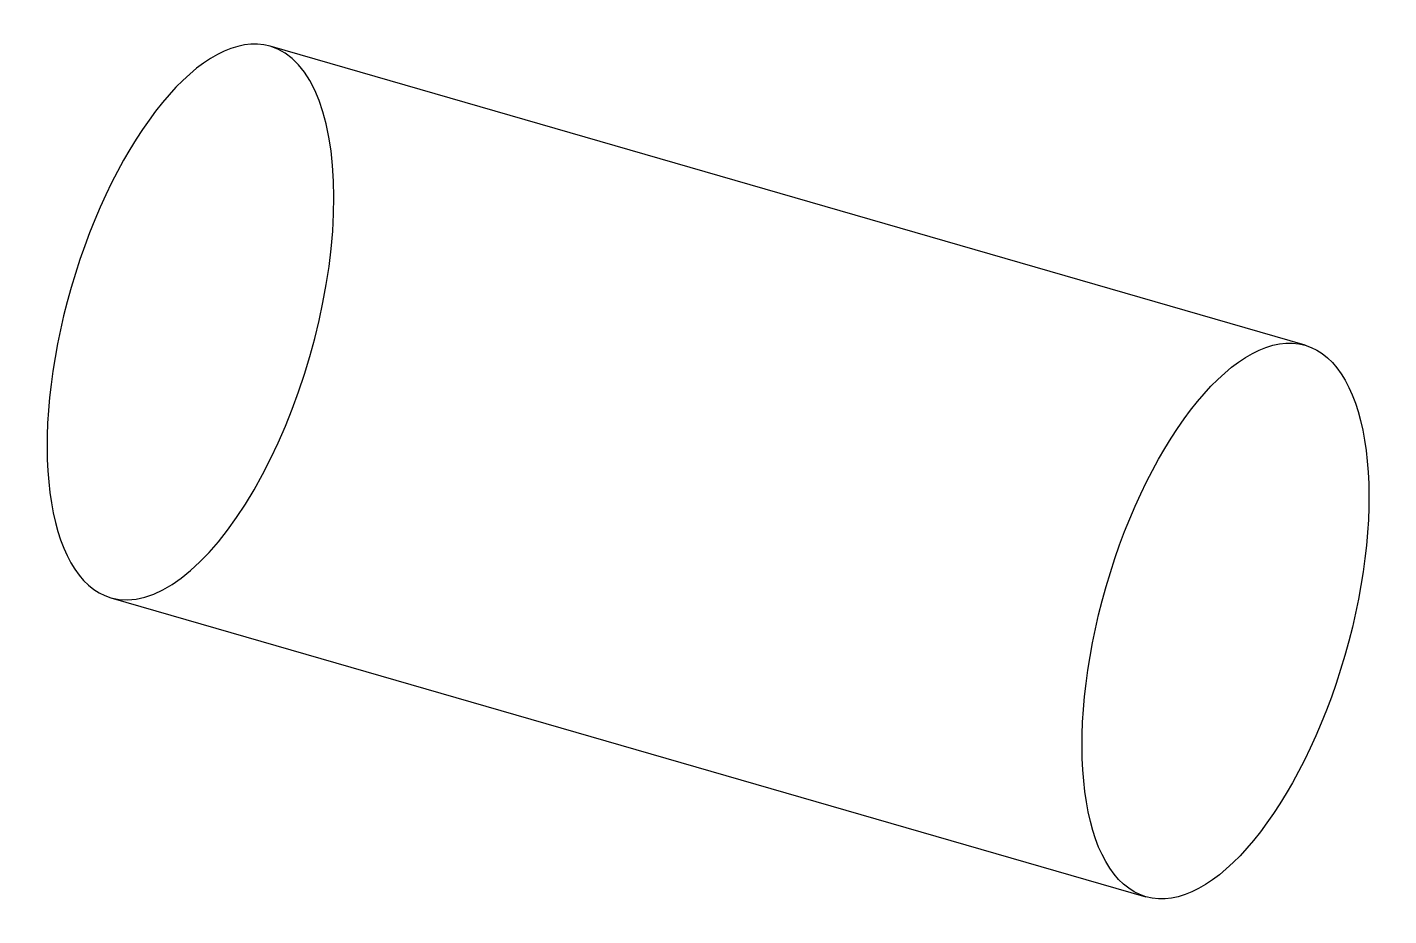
# Model space of a CAD drawing. Header units: millimetres. Extents: x -0.0141 to 0.0143, y -0.0047 to 0.0139.
import ezdxf

# ---------------------------------------------------------------- set-up
doc = ezdxf.new("R2010")
doc.units = ezdxf.units.MM
doc.linetypes.add('HIDDEN', pattern=[9.525, 6.35, -3.175])
doc.layers.get('0').update_dxf_attribs({"color": 253, "lineweight": 70, "true_color": 0x8faf8f})
doc.layers.add('Hidden', color=98, linetype='Continuous', lineweight=70, true_color=0x054805)

msp = doc.modelspace()

# ---------------------------------------------------------------- linework, layer by layer
at = {"color": 98, "lineweight": -3, "true_color": 0x054805}
for p, q in [((0.012592, 0.007229), (-0.009058, 0.013479)), ((-0.012387, 0.001949), (0.009264, -0.004301))]:
    msp.add_line(p, q, dxfattribs=at)
msp.add_ellipse((-0.010722, 0.007714), major_axis=(0.001664, 0.005765), ratio=0.433013, start_param=0.000007, end_param=3.141599, dxfattribs=at)
msp.add_ellipse((0.010928, 0.001464), major_axis=(0.001664, 0.005765), ratio=0.433013, dxfattribs=at)
at = {"layer": 'Hidden', "linetype": 'HIDDEN', "lineweight": -3}
msp.add_ellipse((-0.010722, 0.007714), major_axis=(0.001664, 0.005765), ratio=0.433013, start_param=3.141599, end_param=6.283192, dxfattribs=at)

doc.saveas('drawing.dxf')
